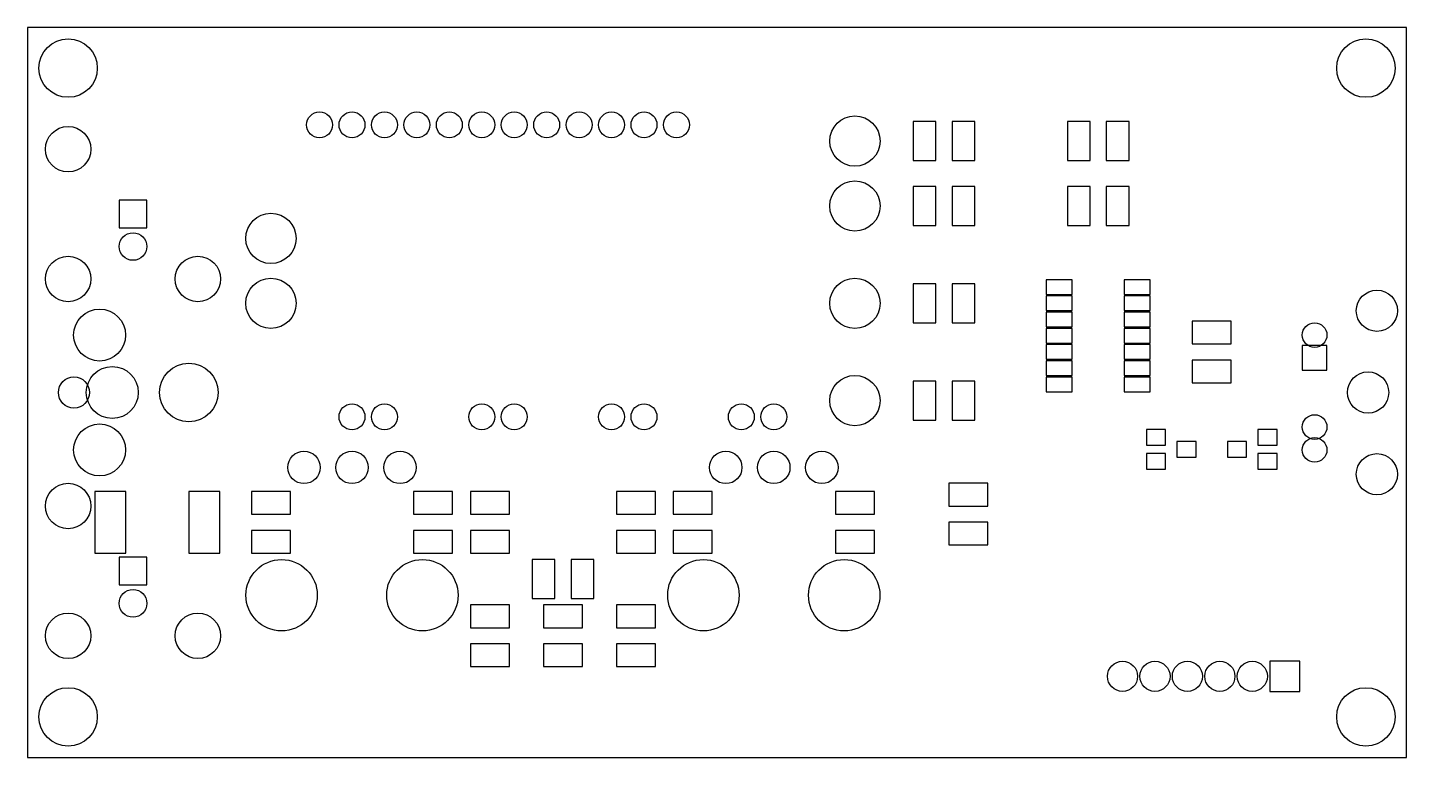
# Model space of a CAD drawing. Header units: inches. Extents: x 0 to 4.25, y 0 to 2.25.
import ezdxf

# ---------------------------------------------------------------- set-up
doc = ezdxf.new("R2010")
doc.units = ezdxf.units.IN
doc.layers.add('BLACK', color=1, linetype='CONTINUOUS')

msp = doc.modelspace()

# ---------------------------------------------------------------- linework, layer by layer
at = {"layer": 'BLACK'}
for p, q in [((0, 2.25), (0, 0)), ((4.25, 2.25), (0, 2.25)), ((4.25, 0), (4.25, 2.25)), ((2.73, 1.96), (2.73, 1.84)), ((2.8, 1.96), (2.73, 1.96)), ((2.8, 1.84), (2.8, 1.96)), ((2.85, 1.96), (2.85, 1.84)), ((2.92, 1.96), (2.85, 1.96)), ((2.92, 1.84), (2.92, 1.96)), ((3.205, 1.96), (3.205, 1.84)), ((3.275, 1.96), (3.205, 1.96)), ((3.275, 1.84), (3.275, 1.96)), ((3.325, 1.96), (3.325, 1.84)), ((3.395, 1.96), (3.325, 1.96)), ((3.395, 1.84), (3.395, 1.96)), ((2.73, 1.84), (2.8, 1.84)), ((2.85, 1.84), (2.92, 1.84)), ((3.205, 1.84), (3.275, 1.84)), ((3.325, 1.84), (3.395, 1.84)), ((2.8, 1.76), (2.73, 1.76)), ((2.73, 1.76), (2.73, 1.64)), ((2.8, 1.64), (2.8, 1.76)), ((2.92, 1.76), (2.85, 1.76)), ((2.85, 1.76), (2.85, 1.64)), ((2.92, 1.64), (2.92, 1.76)), ((3.205, 1.76), (3.205, 1.64)), ((3.275, 1.76), (3.205, 1.76)), ((3.275, 1.64), (3.275, 1.76)), ((3.325, 1.76), (3.325, 1.64)), ((3.395, 1.76), (3.325, 1.76)), ((3.395, 1.64), (3.395, 1.76)), ((0.3675, 1.7175), (0.2825, 1.7175)), ((0.2825, 1.7175), (0.2825, 1.6325)), ((0.3675, 1.6325), (0.3675, 1.7175)), ((0.2825, 1.6325), (0.3675, 1.6325)), ((2.73, 1.64), (2.8, 1.64)), ((2.85, 1.64), (2.92, 1.64)), ((3.205, 1.64), (3.275, 1.64)), ((3.325, 1.64), (3.395, 1.64)), ((2.8, 1.46), (2.73, 1.46)), ((2.73, 1.46), (2.73, 1.34)), ((2.8, 1.34), (2.8, 1.46)), ((2.92, 1.46), (2.85, 1.46)), ((2.85, 1.46), (2.85, 1.34)), ((2.92, 1.34), (2.92, 1.46)), ((3.14, 1.4725), (3.14, 1.4275)), ((3.22, 1.4725), (3.14, 1.4725)), ((3.22, 1.4275), (3.22, 1.4725)), ((3.38, 1.4725), (3.38, 1.4275)), ((3.46, 1.4725), (3.38, 1.4725)), ((3.46, 1.4275), (3.46, 1.4725)), ((3.14, 1.4275), (3.22, 1.4275)), ((3.14, 1.4225), (3.14, 1.3775)), ((3.22, 1.4225), (3.14, 1.4225)), ((3.22, 1.3775), (3.22, 1.4225)), ((3.38, 1.4275), (3.46, 1.4275)), ((3.38, 1.4225), (3.38, 1.3775)), ((3.46, 1.4225), (3.38, 1.4225)), ((3.46, 1.3775), (3.46, 1.4225)), ((3.14, 1.3775), (3.22, 1.3775)), ((3.14, 1.3725), (3.14, 1.3275)), ((3.22, 1.3725), (3.14, 1.3725)), ((3.22, 1.3275), (3.22, 1.3725)), ((3.38, 1.3775), (3.46, 1.3775)), ((3.38, 1.3725), (3.38, 1.3275)), ((3.46, 1.3725), (3.38, 1.3725)), ((3.46, 1.3275), (3.46, 1.3725)), ((2.73, 1.34), (2.8, 1.34)), ((2.85, 1.34), (2.92, 1.34)), ((3.14, 1.3275), (3.22, 1.3275)), ((3.14, 1.3225), (3.14, 1.2775)), ((3.22, 1.3225), (3.14, 1.3225)), ((3.22, 1.2775), (3.22, 1.3225)), ((3.38, 1.3275), (3.46, 1.3275)), ((3.38, 1.3225), (3.38, 1.2775)), ((3.46, 1.3225), (3.38, 1.3225)), ((3.46, 1.2775), (3.46, 1.3225)), ((3.71, 1.345), (3.59, 1.345)), ((3.59, 1.345), (3.59, 1.275)), ((3.71, 1.275), (3.71, 1.345)), ((3.14, 1.2775), (3.22, 1.2775)), ((3.38, 1.2775), (3.46, 1.2775)), ((3.59, 1.275), (3.71, 1.275)), ((3.14, 1.2725), (3.14, 1.2275)), ((3.22, 1.2725), (3.14, 1.2725)), ((3.22, 1.2275), (3.22, 1.2725)), ((3.38, 1.2725), (3.38, 1.2275)), ((3.46, 1.2725), (3.38, 1.2725)), ((3.46, 1.2275), (3.46, 1.2725)), ((4.005, 1.2695), (3.929, 1.2695)), ((3.929, 1.2695), (3.929, 1.1935)), ((4.005, 1.1935), (4.005, 1.2695)), ((3.14, 1.2275), (3.22, 1.2275)), ((3.14, 1.2225), (3.14, 1.1775)), ((3.22, 1.2225), (3.14, 1.2225)), ((3.22, 1.1775), (3.22, 1.2225)), ((3.38, 1.2275), (3.46, 1.2275)), ((3.38, 1.2225), (3.38, 1.1775)), ((3.46, 1.2225), (3.38, 1.2225)), ((3.46, 1.1775), (3.46, 1.2225)), ((3.71, 1.225), (3.59, 1.225)), ((3.59, 1.225), (3.59, 1.155)), ((3.71, 1.155), (3.71, 1.225)), ((3.929, 1.1935), (4.005, 1.1935)), ((2.73, 1.16), (2.73, 1.04)), ((2.8, 1.16), (2.73, 1.16)), ((2.8, 1.04), (2.8, 1.16)), ((2.85, 1.16), (2.85, 1.04)), ((2.92, 1.16), (2.85, 1.16)), ((2.92, 1.04), (2.92, 1.16)), ((3.14, 1.1775), (3.22, 1.1775)), ((3.14, 1.1725), (3.14, 1.1275)), ((3.22, 1.1725), (3.14, 1.1725)), ((3.22, 1.1275), (3.22, 1.1725)), ((3.38, 1.1775), (3.46, 1.1775)), ((3.38, 1.1725), (3.38, 1.1275)), ((3.46, 1.1725), (3.38, 1.1725)), ((3.46, 1.1275), (3.46, 1.1725)), ((3.59, 1.155), (3.71, 1.155)), ((3.14, 1.1275), (3.22, 1.1275)), ((3.38, 1.1275), (3.46, 1.1275)), ((2.73, 1.04), (2.8, 1.04)), ((2.85, 1.04), (2.92, 1.04)), ((3.5075, 1.011), (3.4485, 1.011)), ((3.4485, 1.011), (3.4485, 0.963)), ((3.5075, 0.963), (3.5075, 1.011)), ((3.8515, 1.011), (3.7925, 1.011)), ((3.7925, 1.011), (3.7925, 0.963)), ((3.8515, 0.963), (3.8515, 1.011)), ((3.4485, 0.963), (3.5075, 0.963)), ((3.5075, 0.937), (3.4485, 0.937)), ((3.4485, 0.937), (3.4485, 0.889)), ((3.5075, 0.889), (3.5075, 0.937)), ((3.6015, 0.974), (3.5425, 0.974)), ((3.5425, 0.974), (3.5425, 0.926)), ((3.6015, 0.926), (3.6015, 0.974)), ((3.7575, 0.974), (3.6985, 0.974)), ((3.6985, 0.974), (3.6985, 0.926)), ((3.7575, 0.926), (3.7575, 0.974)), ((3.7925, 0.963), (3.8515, 0.963)), ((3.8515, 0.937), (3.7925, 0.937)), ((3.7925, 0.937), (3.7925, 0.889)), ((3.8515, 0.889), (3.8515, 0.937)), ((3.5425, 0.926), (3.6015, 0.926)), ((3.6985, 0.926), (3.7575, 0.926)), ((3.4485, 0.889), (3.5075, 0.889)), ((3.7925, 0.889), (3.8515, 0.889)), ((0.3025, 0.82), (0.2075, 0.82)), ((0.2075, 0.82), (0.2075, 0.63)), ((0.3025, 0.63), (0.3025, 0.82)), ((0.5925, 0.82), (0.4975, 0.82)), ((0.4975, 0.82), (0.4975, 0.63)), ((0.5925, 0.63), (0.5925, 0.82)), ((0.81, 0.82), (0.69, 0.82)), ((0.69, 0.82), (0.69, 0.75)), ((0.81, 0.75), (0.81, 0.82)), ((1.31, 0.82), (1.19, 0.82)), ((1.19, 0.82), (1.19, 0.75)), ((1.31, 0.75), (1.31, 0.82)), ((1.485, 0.82), (1.365, 0.82)), ((1.365, 0.82), (1.365, 0.75)), ((1.485, 0.75), (1.485, 0.82)), ((1.935, 0.82), (1.815, 0.82)), ((1.815, 0.82), (1.815, 0.75)), ((1.935, 0.75), (1.935, 0.82)), ((2.11, 0.82), (1.99, 0.82)), ((1.99, 0.82), (1.99, 0.75)), ((2.11, 0.75), (2.11, 0.82)), ((2.61, 0.82), (2.49, 0.82)), ((2.49, 0.82), (2.49, 0.75)), ((2.61, 0.75), (2.61, 0.82)), ((2.96, 0.845), (2.84, 0.845)), ((2.84, 0.845), (2.84, 0.775)), ((2.96, 0.775), (2.96, 0.845)), ((2.84, 0.775), (2.96, 0.775)), ((0.69, 0.75), (0.81, 0.75)), ((1.19, 0.75), (1.31, 0.75)), ((1.365, 0.75), (1.485, 0.75)), ((1.815, 0.75), (1.935, 0.75)), ((1.99, 0.75), (2.11, 0.75)), ((2.49, 0.75), (2.61, 0.75)), ((2.96, 0.725), (2.84, 0.725)), ((2.84, 0.725), (2.84, 0.655)), ((2.96, 0.655), (2.96, 0.725)), ((0.81, 0.7), (0.69, 0.7)), ((0.69, 0.7), (0.69, 0.63)), ((0.81, 0.63), (0.81, 0.7)), ((1.31, 0.7), (1.19, 0.7)), ((1.19, 0.7), (1.19, 0.63)), ((1.31, 0.63), (1.31, 0.7)), ((1.485, 0.7), (1.365, 0.7)), ((1.365, 0.7), (1.365, 0.63)), ((1.485, 0.63), (1.485, 0.7)), ((1.935, 0.7), (1.815, 0.7)), ((1.815, 0.7), (1.815, 0.63)), ((1.935, 0.63), (1.935, 0.7)), ((2.11, 0.7), (1.99, 0.7)), ((1.99, 0.7), (1.99, 0.63)), ((2.11, 0.63), (2.11, 0.7)), ((2.61, 0.7), (2.49, 0.7)), ((2.49, 0.7), (2.49, 0.63)), ((2.61, 0.63), (2.61, 0.7)), ((2.84, 0.655), (2.96, 0.655)), ((0.2075, 0.63), (0.3025, 0.63)), ((0.3675, 0.6175), (0.2825, 0.6175)), ((0.2825, 0.6175), (0.2825, 0.5325)), ((0.3675, 0.5325), (0.3675, 0.6175)), ((0.4975, 0.63), (0.5925, 0.63)), ((0.69, 0.63), (0.81, 0.63)), ((1.19, 0.63), (1.31, 0.63)), ((1.365, 0.63), (1.485, 0.63)), ((1.555, 0.61), (1.555, 0.49)), ((1.625, 0.61), (1.555, 0.61)), ((1.625, 0.49), (1.625, 0.61)), ((1.675, 0.61), (1.675, 0.49)), ((1.745, 0.61), (1.675, 0.61)), ((1.745, 0.49), (1.745, 0.61)), ((1.815, 0.63), (1.935, 0.63)), ((1.99, 0.63), (2.11, 0.63)), ((2.49, 0.63), (2.61, 0.63)), ((0.2825, 0.5325), (0.3675, 0.5325)), ((1.485, 0.47), (1.365, 0.47)), ((1.365, 0.47), (1.365, 0.4)), ((1.485, 0.4), (1.485, 0.47)), ((1.555, 0.49), (1.625, 0.49)), ((1.71, 0.47), (1.59, 0.47)), ((1.59, 0.47), (1.59, 0.4)), ((1.675, 0.49), (1.745, 0.49)), ((1.71, 0.4), (1.71, 0.47)), ((1.935, 0.47), (1.815, 0.47)), ((1.815, 0.47), (1.815, 0.4)), ((1.935, 0.4), (1.935, 0.47)), ((1.365, 0.4), (1.485, 0.4)), ((1.59, 0.4), (1.71, 0.4)), ((1.815, 0.4), (1.935, 0.4)), ((1.485, 0.35), (1.365, 0.35)), ((1.365, 0.35), (1.365, 0.28)), ((1.485, 0.28), (1.485, 0.35)), ((1.71, 0.35), (1.59, 0.35)), ((1.59, 0.35), (1.59, 0.28)), ((1.71, 0.28), (1.71, 0.35)), ((1.935, 0.35), (1.815, 0.35)), ((1.815, 0.35), (1.815, 0.28)), ((1.935, 0.28), (1.935, 0.35)), ((1.365, 0.28), (1.485, 0.28)), ((1.59, 0.28), (1.71, 0.28)), ((1.815, 0.28), (1.935, 0.28)), ((3.8285, 0.2965), (3.8285, 0.2035)), ((3.9215, 0.2965), (3.8285, 0.2965)), ((3.9215, 0.2035), (3.9215, 0.2965)), ((3.8285, 0.2035), (3.9215, 0.2035)), ((0, 0), (4.25, 0))]:
    msp.add_line(p, q, dxfattribs=at)
for centre, radius in [((0.125, 2.125), 0.09), ((4.125, 2.125), 0.09), ((0.9, 1.95), 0.04), ((1, 1.95), 0.04), ((1.1, 1.95), 0.04), ((1.2, 1.95), 0.04), ((1.3, 1.95), 0.04), ((1.4, 1.95), 0.04), ((1.5, 1.95), 0.04), ((1.6, 1.95), 0.04), ((1.7, 1.95), 0.04), ((1.8, 1.95), 0.04), ((1.9, 1.95), 0.04), ((2, 1.95), 0.04), ((2.55, 1.9), 0.0775), ((0.125, 1.875), 0.07), ((2.55, 1.7), 0.0775), ((0.75, 1.6), 0.0775), ((0.325, 1.575), 0.0425), ((0.125, 1.475), 0.07), ((0.525, 1.475), 0.07), ((0.75, 1.4), 0.0775), ((2.55, 1.4), 0.0775), ((4.159, 1.377), 0.0635), ((0.222, 1.302), 0.08), ((3.967, 1.302), 0.038), ((0.261, 1.125), 0.08), ((0.497, 1.125), 0.09), ((0.143, 1.125), 0.048), ((2.55, 1.1), 0.0775), ((4.132, 1.125), 0.0635), ((1, 1.05), 0.04), ((1.1, 1.05), 0.04), ((1.4, 1.05), 0.04), ((1.5, 1.05), 0.04), ((1.8, 1.05), 0.04), ((1.9, 1.05), 0.04), ((2.2, 1.05), 0.04), ((2.3, 1.05), 0.04), ((0.222, 0.948), 0.08), ((3.967, 1.0185), 0.038), ((3.967, 0.948), 0.038), ((0.852, 0.894), 0.05), ((1, 0.894), 0.05), ((1.148, 0.894), 0.05), ((2.152, 0.894), 0.05), ((2.3, 0.894), 0.05), ((2.448, 0.894), 0.05), ((4.159, 0.873), 0.0635), ((0.125, 0.775), 0.07), ((0.783, 0.5), 0.11), ((1.217, 0.5), 0.11), ((2.083, 0.5), 0.11), ((2.517, 0.5), 0.11), ((0.325, 0.475), 0.0425), ((0.125, 0.375), 0.07), ((0.525, 0.375), 0.07), ((3.375, 0.25), 0.0465), ((3.475, 0.25), 0.0465), ((3.575, 0.25), 0.0465), ((3.675, 0.25), 0.0465), ((3.775, 0.25), 0.0465), ((0.125, 0.125), 0.09), ((4.125, 0.125), 0.09)]:
    msp.add_circle(centre, radius, dxfattribs=at)

doc.saveas('drawing.dxf')
